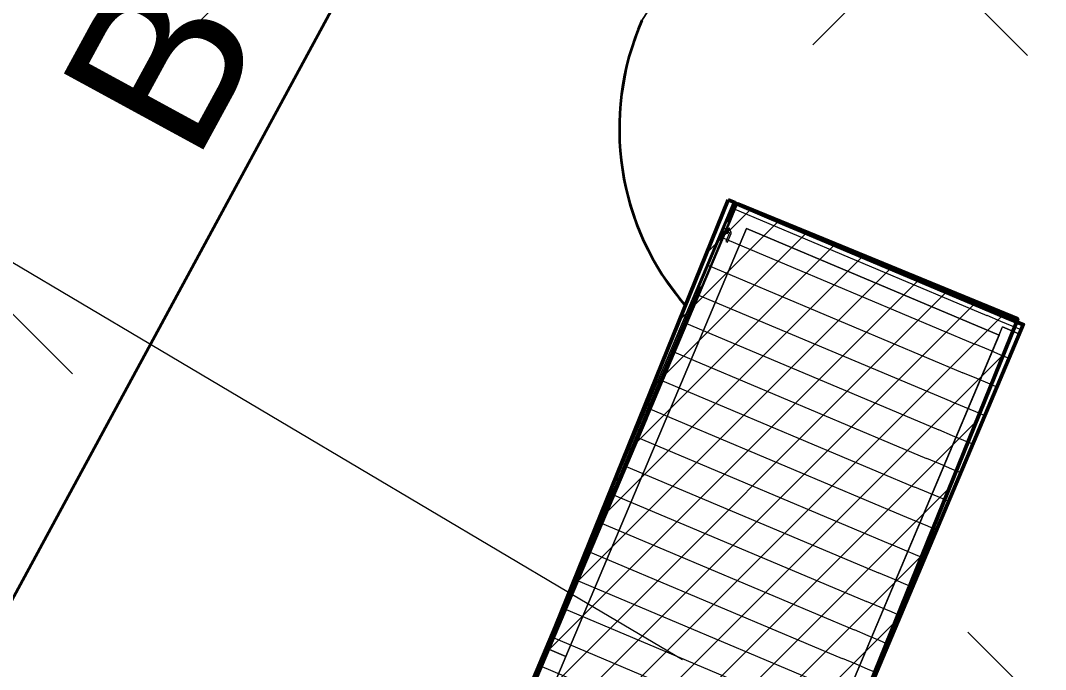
# Model space of a CAD drawing. Header units: metres. Extents: x -207 to 292, y -187 to 169.
# Drawn here: x -119.03 to -107.47, y -25.73 to -18.41 of the extents above; entities that cross this region are included whole.
import ezdxf

# ---------------------------------------------------------------- set-up
doc = ezdxf.new("R2010")
doc.units = ezdxf.units.M
for name, color, linetype, lineweight in [('A-DOOR', 7, 'Continuous', 9), ('A-FLOR', 7, 'Continuous', 9), ('A-ROOF', 7, 'Continuous', 9), ('A-ROOF-OTLN', 7, 'Continuous', 9), ('A-ROOF-PATT', 7, 'Continuous', 9), ('A-WALL', 7, 'Continuous', 9), ('A-WALL-PATT', 7, 'Continuous', 9), ('ACHURADO', 7, 'Continuous', 9), ('BORDE CAMINO', 7, 'Continuous', 35), ('C-BLDG-PADS', 7, 'Continuous', 9), ('C-TOPO', 7, 'Continuous', 9), ('edificios', 7, 'Continuous', 50), ('I-WALL', 7, 'Continuous', 9)]:
    doc.layers.add(name, color=color, linetype=linetype, lineweight=lineweight)
doc.layers.add('PR10-ARQ-PL-001-Emplazamiento-C-1_dwg', color=7, linetype='Continuous', lineweight=9, true_color=0x767676)
doc.layers.add('TEXTO', color=5, linetype='Continuous', lineweight=9, true_color=0x0000ff)
doc.styles.add('Arial', font='arial.ttf', dxfattribs={"height": 1.792988})
pattern_1 = [(90, (-655750.258, -5498481.082), (-3.592, 3.592), [0.9525, -6.232]), (45, (-655750.258, -5498481.082), (-3.5921024484, 3.5921024484), [0.9525, -4.127]), (135, (-655750.258, -5498481.082), (-3.5921024484, -3.5921024484), [0.9525, -4.127])]

# ---------------------------------------------------------------- blocks, each defined once
blk = doc.blocks.new('FP_69-PLANTA EMPLAZAMIENTO ACTUALIZADO')
at = {"layer": 'A-ROOF'}
blk.add_line((-111.037, -29.723), (-107.715, -21.849), dxfattribs=at)
at = {"layer": 'A-ROOF-PATT', "color": 254, "true_color": 0xcbe5d8}
for p, q in [((-107.97, -21.807), (-108.125, -21.741)), ((-107.842, -21.86), (-107.97, -21.807)), ((-107.759, -21.895), (-107.842, -21.86)), ((-108.106, -22.129), (-108.261, -22.064)), ((-107.978, -22.183), (-108.106, -22.129)), ((-107.895, -22.218), (-107.978, -22.183)), ((-108.242, -22.452), (-108.397, -22.386)), ((-108.115, -22.505), (-108.242, -22.452)), ((-108.031, -22.54), (-108.115, -22.505)), ((-108.378, -22.774), (-108.533, -22.709)), ((-108.251, -22.828), (-108.378, -22.774)), ((-108.167, -22.863), (-108.251, -22.828)), ((-108.514, -23.097), (-108.669, -23.031)), ((-108.387, -23.15), (-108.514, -23.097)), ((-108.303, -23.185), (-108.387, -23.15)), ((-108.65, -23.419), (-108.805, -23.354)), ((-108.523, -23.473), (-108.65, -23.419)), ((-108.439, -23.508), (-108.523, -23.473)), ((-108.786, -23.742), (-108.941, -23.676)), ((-108.659, -23.795), (-108.786, -23.742)), ((-108.576, -23.83), (-108.659, -23.795)), ((-108.922, -24.064), (-109.077, -23.999)), ((-108.795, -24.118), (-108.922, -24.064)), ((-108.712, -24.153), (-108.795, -24.118)), ((-109.058, -24.387), (-109.213, -24.321)), ((-108.931, -24.44), (-109.058, -24.387)), ((-108.848, -24.475), (-108.931, -24.44)), ((-109.194, -24.709), (-109.349, -24.643)), ((-109.067, -24.763), (-109.194, -24.709)), ((-108.984, -24.798), (-109.067, -24.763)), ((-109.33, -25.032), (-109.485, -24.966)), ((-109.203, -25.085), (-109.33, -25.032)), ((-109.12, -25.12), (-109.203, -25.085)), ((-109.466, -25.354), (-109.621, -25.288)), ((-109.339, -25.408), (-109.466, -25.354)), ((-109.256, -25.443), (-109.339, -25.408)), ((-109.602, -25.676), (-109.757, -25.611)), ((-109.475, -25.73), (-109.602, -25.676)), ((-109.392, -25.765), (-109.475, -25.73)), ((-109.738, -25.999), (-109.893, -25.933)), ((-109.611, -26.053), (-109.738, -25.999)), ((-109.528, -26.088), (-109.611, -26.053)), ((-109.874, -26.321), (-110.029, -26.256)), ((-109.747, -26.375), (-109.874, -26.321)), ((-109.664, -26.41), (-109.747, -26.375)), ((-110.01, -26.644), (-110.165, -26.578)), ((-109.883, -26.698), (-110.01, -26.644)), ((-109.8, -26.733), (-109.883, -26.698)), ((-110.146, -26.966), (-110.302, -26.901)), ((-110.019, -27.02), (-110.146, -26.966)), ((-109.936, -27.055), (-110.019, -27.02)), ((-110.282, -27.289), (-110.438, -27.223)), ((-110.155, -27.342), (-110.282, -27.289)), ((-110.072, -27.378), (-110.155, -27.342)), ((-110.418, -27.611), (-110.574, -27.546)), ((-110.291, -27.665), (-110.418, -27.611)), ((-110.208, -27.7), (-110.291, -27.665)), ((-110.554, -27.934), (-110.71, -27.868)), ((-110.427, -27.987), (-110.554, -27.934)), ((-110.344, -28.023), (-110.427, -27.987)), ((-110.69, -28.256), (-110.846, -28.191)), ((-110.563, -28.31), (-110.69, -28.256)), ((-110.48, -28.345), (-110.563, -28.31)), ((-110.826, -28.579), (-110.982, -28.513)), ((-110.699, -28.632), (-110.826, -28.579)), ((-110.616, -28.667), (-110.699, -28.632)), ((-110.962, -28.901), (-111.118, -28.836)), ((-110.835, -28.955), (-110.962, -28.901)), ((-110.752, -28.99), (-110.835, -28.955)), ((-111.098, -29.224), (-111.254, -29.158)), ((-110.971, -29.277), (-111.098, -29.224)), ((-110.888, -29.312), (-110.971, -29.277)), ((-111.234, -29.546), (-111.39, -29.481)), ((-111.107, -29.6), (-111.234, -29.546)), ((-111.024, -29.635), (-111.107, -29.6))]:
    blk.add_line(p, q, dxfattribs=at)
blk = doc.blocks.new('FP_70-PLANTA EMPLAZAMIENTO ACTUALIZADO')
at = {"layer": 'A-ROOF-OTLN'}
blk.add_line((-107.715, -21.849), (-107.708, -21.831), dxfattribs=at)
at = {"layer": 'A-ROOF-PATT', "color": 254, "true_color": 0xcbe5d8}
for p, q in [((-107.942, -21.742), (-108.098, -21.677)), ((-107.815, -21.796), (-107.942, -21.742)), ((-107.732, -21.831), (-107.815, -21.796))]:
    blk.add_line(p, q, dxfattribs=at)
blk = doc.blocks.new('FCA_N_Puertas - FCA_N_Puerta interna_ PB 2_10 x 0_80 - Green-2108103-PLANTA EMPLAZAMIENTO ACTUALIZADO')
at = {"layer": 'A-DOOR'}
for p, q in [((0.29, 0.031), (0.185, 0.031)), ((0.185, 0.031), (0.185, 0.011)), ((0.185, 0.031), (0.185, 0.011)), ((0.185, 0.011), (0.29, 0.011)), ((0.295, 0.006), (0.295, -0.024)), ((0.315, -0.024), (0.315, 0.006)), ((0.4, -0.005), (-0.4, -0.005)), ((0.29, -0.048), (0.185, -0.048)), ((0.185, -0.048), (0.185, -0.068)), ((0.185, -0.048), (0.185, -0.068)), ((0.185, -0.068), (0.29, -0.068)), ((0.277, -0.005), (0.277, -0.013)), ((0.277, -0.024), (0.277, -0.032)), ((0.338, -0.005), (0.277, -0.005)), ((0.338, -0.005), (0.277, -0.005)), ((0.277, -0.013), (0.338, -0.013)), ((0.277, -0.013), (0.338, -0.013)), ((0.338, -0.024), (0.277, -0.024)), ((0.338, -0.024), (0.277, -0.024)), ((0.277, -0.032), (0.338, -0.032)), ((0.277, -0.032), (0.338, -0.032)), ((0.295, -0.013), (0.295, -0.043)), ((0.315, -0.013), (0.295, -0.013)), ((0.315, -0.013), (0.295, -0.013)), ((0.295, -0.024), (0.315, -0.024)), ((0.295, -0.024), (0.315, -0.024)), ((0.315, -0.043), (0.315, -0.013)), ((0.338, -0.013), (0.338, -0.005)), ((0.338, -0.032), (0.338, -0.024))]:
    blk.add_line(p, q, dxfattribs=at)
at = {"layer": 'A-DOOR', "flags": 128}
for points in [[(0.315, 0.006), (0.315, 0.007), (0.315, 0.008), (0.315, 0.009), (0.315, 0.01), (0.315, 0.011), (0.314, 0.012), (0.314, 0.013), (0.314, 0.014), (0.313, 0.015), (0.313, 0.016), (0.313, 0.017), (0.312, 0.018), (0.312, 0.018), (0.311, 0.019), (0.311, 0.02), (0.31, 0.021), (0.309, 0.022), (0.309, 0.022), (0.308, 0.023), (0.307, 0.024), (0.307, 0.025), (0.306, 0.025), (0.305, 0.026), (0.304, 0.026), (0.304, 0.027), (0.303, 0.028), (0.302, 0.028), (0.301, 0.029), (0.3, 0.029), (0.299, 0.029), (0.298, 0.03), (0.297, 0.03), (0.296, 0.03), (0.295, 0.03), (0.294, 0.031), (0.293, 0.031), (0.292, 0.031), (0.291, 0.031), (0.29, 0.031), (0.29, 0.031)], [(0.29, 0.011), (0.29, 0.011), (0.29, 0.011), (0.291, 0.011), (0.291, 0.011), (0.291, 0.011), (0.291, 0.011), (0.291, 0.011), (0.292, 0.011), (0.292, 0.011), (0.292, 0.011), (0.292, 0.011), (0.292, 0.01), (0.292, 0.01), (0.293, 0.01), (0.293, 0.01), (0.293, 0.01), (0.293, 0.01), (0.293, 0.01), (0.293, 0.01), (0.294, 0.009), (0.294, 0.009), (0.294, 0.009), (0.294, 0.009), (0.294, 0.009), (0.294, 0.009), (0.294, 0.009), (0.294, 0.008), (0.295, 0.008), (0.295, 0.008), (0.295, 0.008), (0.295, 0.008), (0.295, 0.007), (0.295, 0.007), (0.295, 0.007), (0.295, 0.007), (0.295, 0.007), (0.295, 0.006), (0.295, 0.006), (0.295, 0.006), (0.295, 0.006)], [(0.29, -0.068), (0.291, -0.068), (0.292, -0.068), (0.293, -0.068), (0.294, -0.068), (0.295, -0.068), (0.296, -0.067), (0.297, -0.067), (0.298, -0.067), (0.299, -0.066), (0.3, -0.066), (0.301, -0.066), (0.302, -0.065), (0.302, -0.065), (0.303, -0.064), (0.304, -0.064), (0.305, -0.063), (0.306, -0.062), (0.306, -0.062), (0.307, -0.061), (0.308, -0.06), (0.309, -0.06), (0.309, -0.059), (0.31, -0.058), (0.31, -0.057), (0.311, -0.057), (0.312, -0.056), (0.312, -0.055), (0.313, -0.054), (0.313, -0.053), (0.313, -0.052), (0.314, -0.051), (0.314, -0.05), (0.314, -0.049), (0.314, -0.048), (0.315, -0.047), (0.315, -0.046), (0.315, -0.045), (0.315, -0.044), (0.315, -0.043), (0.315, -0.043)], [(0.295, -0.043), (0.295, -0.043), (0.295, -0.043), (0.295, -0.044), (0.295, -0.044), (0.295, -0.044), (0.295, -0.044), (0.295, -0.044), (0.295, -0.045), (0.295, -0.045), (0.295, -0.045), (0.295, -0.045), (0.294, -0.045), (0.294, -0.045), (0.294, -0.046), (0.294, -0.046), (0.294, -0.046), (0.294, -0.046), (0.294, -0.046), (0.294, -0.046), (0.293, -0.047), (0.293, -0.047), (0.293, -0.047), (0.293, -0.047), (0.293, -0.047), (0.293, -0.047), (0.293, -0.047), (0.292, -0.047), (0.292, -0.048), (0.292, -0.048), (0.292, -0.048), (0.292, -0.048), (0.291, -0.048), (0.291, -0.048), (0.291, -0.048), (0.291, -0.048), (0.291, -0.048), (0.29, -0.048), (0.29, -0.048), (0.29, -0.048), (0.29, -0.048)]]:
    blk.add_lwpolyline(points, dxfattribs=at)
blk = doc.blocks.new('YADRAN_LASQUEMAS_ARQ_MO_006_E02_rvt-1-PLANTA EMPLAZAMIENTO ACTUALIZADO')
at = {"layer": 'A-ROOF-PATT', "true_color": 0x008040}
h = blk.add_hatch(dxfattribs=at)
h.set_pattern_fill('FP_62', color=116, style=0, pattern_type=2)
h.set_pattern_definition([(270, (-112.643, -24.407), (0.35, 2e-17), [])])
h.paths.add_polyline_path([(-114.295, -28.348), (-110.974, -20.474), (-110.991, -20.466), (-114.313, -28.341)])
h = blk.add_hatch(dxfattribs=at)
h.set_pattern_fill('FP_63', color=116, style=0, pattern_type=2)
h.set_pattern_definition([(157.128, (-109.534, -21.071), (-0.136036, -0.32248), [])])
h.paths.add_polyline_path([(-108.103, -21.685), (-108.095, -21.667), (-110.966, -20.456), (-110.974, -20.474), (-108.675, -21.443)])
h = blk.add_hatch(dxfattribs=at)
h.set_pattern_fill('FP_51', color=116, style=0, pattern_type=2)
h.set_pattern_definition([(157.128, (-26.956, -59.781), (-0.1360358, -0.3224814), [])])
h.paths.add_polyline_path([(-111.424, -29.559), (-108.103, -21.685), (-110.974, -20.474), (-114.295, -28.348), (-112.745, -29.002)])
at = {"layer": 'A-WALL-PATT', "true_color": 0x787878}
h = blk.add_hatch(dxfattribs=at)
h.set_pattern_fill('FP_52', color=8, style=0, pattern_type=2)
h.set_pattern_definition([(247.128, (-110.952, -20.483), (0.92138, -0.38867), []), (337.128, (-110.952, -20.483), (0.31094, 0.7371), [])])
h.paths.add_polyline_path([(-113.072, -25.508), (-111.349, -21.423), (-111.367, -21.416), (-113.091, -25.5)])
h.paths.add_polyline_path([(-111.038, -20.686), (-110.952, -20.483), (-110.974, -20.482), (-111.057, -20.678)])
h = blk.add_hatch(dxfattribs=at)
h.set_pattern_fill('FP_53', color=8, style=0, pattern_type=2)
h.set_pattern_definition([(247.128, (-110.947, -20.496), (0.92138, -0.38867), []), (337.128, (-110.947, -20.496), (0.31094, 0.7371), [])])
h.paths.add_polyline_path([(-113.062, -25.51), (-111.34, -21.427), (-111.358, -21.419), (-113.081, -25.503)])
h.paths.add_polyline_path([(-111.029, -20.69), (-110.947, -20.496), (-110.965, -20.488), (-111.047, -20.682)])
h = blk.add_hatch(dxfattribs=at)
h.set_pattern_fill('FP_59', color=8, style=0, pattern_type=2)
h.set_pattern_definition([(157.128, (-107.728, -21.854), (-0.38867, -0.92138), []), (247.128, (-107.728, -21.854), (0.7371, -0.31094), [])])
h.paths.add_polyline_path([(-107.728, -21.854), (-107.713, -21.838), (-110.939, -20.478), (-110.947, -20.496), (-107.737, -21.85)])
h = blk.add_hatch(dxfattribs=at)
h.set_pattern_fill('FP_58', color=8, style=0, pattern_type=2)
h.set_pattern_definition([(67.128, (-109.82, -26.812), (-0.92138, 0.38867), []), (157.128, (-109.82, -26.812), (-0.31094, -0.7371), [])])
h.paths.add_polyline_path([(-109.801, -26.82), (-107.713, -21.848), (-107.728, -21.854), (-109.814, -26.814), (-109.81, -26.816)])
h = blk.add_hatch(dxfattribs=at)
h.set_pattern_fill('FP_60', color=8, style=0, pattern_type=2)
h.set_pattern_definition([(180, (-113.065, -25.466), (-1e-16, -1), []), (270, (-113.065, -25.466), (0.8, 5e-17), [])])
h.paths.add_polyline_path([(-113.072, -25.507), (-113.041, -25.433), (-113.059, -25.425), (-113.09, -25.499), (-113.072, -25.506)])
h = blk.add_hatch(dxfattribs=at)
h.set_pattern_fill('FP_54', color=8, style=0, pattern_type=2)
h.set_pattern_definition([(247.128, (-113.072, -25.507), (0.92138, -0.38867), []), (337.128, (-113.072, -25.507), (0.31094, 0.7371), [])])
h.paths.add_polyline_path([(-114.274, -28.357), (-113.072, -25.506), (-113.091, -25.5), (-114.292, -28.349)])
at = {"layer": 'A-FLOR'}
for p, q in [((-113.999, -28.245), (-110.84, -20.758)), ((-110.84, -20.758), (-113.999, -28.245)), ((-110.84, -20.758), (-107.99, -21.96)), ((-107.99, -21.96), (-110.84, -20.758)), ((-107.99, -21.96), (-111.148, -29.448)), ((-111.148, -29.448), (-107.99, -21.96))]:
    blk.add_line(p, q, dxfattribs=at)
at = {"layer": 'A-ROOF'}
for p, q in [((-110.974, -20.474), (-114.295, -28.348)), ((-110.974, -20.474), (-114.295, -28.348)), ((-108.106, -21.684), (-110.974, -20.474)), ((-110.974, -20.474), (-108.103, -21.685)), ((-108.106, -21.684), (-107.733, -21.841)), ((-107.715, -21.849), (-108.103, -21.685)), ((-107.733, -21.841), (-111.055, -29.715)), ((-111.037, -29.723), (-107.715, -21.849)), ((-107.715, -21.849), (-107.733, -21.841))]:
    blk.add_line(p, q, dxfattribs=at)
at = {"layer": 'A-ROOF-OTLN'}
for p, q in [((-110.991, -20.466), (-114.313, -28.341)), ((-114.313, -28.341), (-110.991, -20.466)), ((-110.991, -20.466), (-110.974, -20.474)), ((-110.974, -20.474), (-110.991, -20.466)), ((-110.966, -20.456), (-110.974, -20.474)), ((-110.974, -20.474), (-110.966, -20.456)), ((-108.095, -21.667), (-110.966, -20.456)), ((-110.966, -20.456), (-108.11, -21.661)), ((-114.295, -28.348), (-110.974, -20.474)), ((-114.295, -28.348), (-110.974, -20.474)), ((-110.974, -20.474), (-108.103, -21.685)), ((-110.974, -20.474), (-108.117, -21.679)), ((-107.807, -21.81), (-108.117, -21.679)), ((-107.8, -21.792), (-108.11, -21.661)), ((-107.715, -21.849), (-108.103, -21.685)), ((-108.095, -21.667), (-107.708, -21.831)), ((-107.807, -21.81), (-107.8, -21.792)), ((-107.715, -21.849), (-107.807, -21.81)), ((-107.8, -21.792), (-107.708, -21.831)), ((-107.708, -21.831), (-107.715, -21.849))]:
    blk.add_line(p, q, dxfattribs=at)
at = {"layer": 'A-WALL'}
for p, q in [((-111.057, -20.678), (-110.971, -20.475)), ((-111.057, -20.678), (-110.971, -20.475)), ((-111.047, -20.682), (-110.965, -20.488)), ((-111.047, -20.682), (-110.965, -20.488)), ((-110.952, -20.483), (-111.038, -20.686)), ((-111.038, -20.686), (-110.952, -20.483)), ((-110.947, -20.496), (-111.029, -20.69)), ((-111.029, -20.69), (-110.947, -20.496)), ((-111.025, -20.68), (-110.947, -20.496)), ((-110.947, -20.496), (-111.025, -20.68)), ((-110.952, -20.483), (-110.971, -20.475)), ((-110.971, -20.475), (-110.952, -20.483)), ((-110.947, -20.496), (-110.965, -20.488)), ((-110.965, -20.488), (-110.947, -20.496)), ((-110.947, -20.496), (-110.939, -20.478)), ((-110.939, -20.478), (-110.947, -20.496)), ((-107.912, -21.776), (-110.947, -20.496)), ((-110.947, -20.496), (-107.912, -21.776)), ((-107.728, -21.854), (-110.947, -20.496)), ((-110.947, -20.496), (-107.728, -21.854)), ((-110.939, -20.478), (-107.702, -21.843)), ((-110.939, -20.478), (-107.702, -21.843)), ((-111.025, -20.68), (-114.261, -28.352)), ((-113.062, -25.51), (-111.025, -20.68)), ((-111.038, -20.686), (-111.057, -20.678)), ((-111.057, -20.678), (-111.038, -20.686)), ((-111.029, -20.69), (-111.047, -20.682)), ((-111.047, -20.682), (-111.029, -20.69)), ((-113.999, -28.245), (-110.84, -20.758)), ((-110.84, -20.758), (-112.878, -25.588)), ((-110.84, -20.758), (-107.99, -21.96)), ((-107.99, -21.96), (-110.84, -20.758)), ((-113.091, -25.5), (-111.367, -21.416)), ((-113.091, -25.5), (-111.367, -21.416)), ((-113.081, -25.503), (-111.358, -21.419)), ((-113.081, -25.503), (-111.358, -21.419)), ((-111.349, -21.423), (-113.072, -25.508)), ((-113.072, -25.508), (-111.349, -21.423)), ((-111.34, -21.427), (-113.062, -25.51)), ((-113.062, -25.51), (-111.34, -21.427)), ((-111.367, -21.416), (-111.349, -21.423)), ((-111.349, -21.423), (-111.367, -21.416)), ((-111.358, -21.419), (-111.34, -21.427)), ((-111.34, -21.427), (-111.358, -21.419)), ((-110.964, -29.525), (-107.728, -21.854)), ((-109.82, -26.812), (-107.728, -21.854)), ((-107.728, -21.854), (-109.82, -26.812)), ((-107.702, -21.843), (-109.801, -26.82)), ((-107.702, -21.843), (-109.801, -26.82)), ((-107.912, -21.776), (-107.728, -21.854)), ((-107.728, -21.854), (-107.912, -21.776)), ((-107.728, -21.854), (-107.767, -21.946)), ((-107.728, -21.854), (-107.702, -21.843)), ((-107.702, -21.843), (-107.728, -21.854)), ((-107.728, -21.854), (-107.702, -21.843)), ((-107.702, -21.843), (-107.728, -21.854)), ((-107.99, -21.96), (-111.148, -29.448)), ((-110.004, -26.734), (-107.951, -21.868)), ((-107.767, -21.946), (-109.82, -26.812)), ((-107.99, -21.96), (-107.951, -21.868)), ((-107.951, -21.868), (-107.767, -21.946)), ((-107.767, -21.946), (-107.951, -21.868)), ((-113.059, -25.425), (-113.09, -25.499)), ((-113.09, -25.499), (-113.059, -25.425)), ((-113.072, -25.507), (-113.04, -25.433)), ((-113.04, -25.433), (-113.072, -25.507)), ((-113.04, -25.433), (-113.059, -25.425)), ((-113.059, -25.425), (-113.04, -25.433)), ((-114.292, -28.349), (-113.09, -25.499)), ((-114.292, -28.349), (-113.09, -25.499)), ((-113.072, -25.507), (-114.274, -28.357)), ((-114.274, -28.357), (-113.072, -25.507)), ((-114.261, -28.352), (-113.062, -25.51)), ((-113.072, -25.508), (-113.091, -25.5)), ((-113.091, -25.5), (-113.072, -25.508)), ((-113.072, -25.507), (-113.09, -25.499)), ((-113.09, -25.499), (-113.072, -25.507)), ((-113.09, -25.499), (-113.072, -25.507)), ((-113.072, -25.507), (-113.09, -25.499)), ((-113.062, -25.51), (-113.081, -25.503)), ((-113.081, -25.503), (-113.062, -25.51)), ((-113.062, -25.51), (-112.878, -25.588)), ((-112.878, -25.588), (-113.062, -25.51)), ((-112.878, -25.588), (-113.999, -28.245))]:
    blk.add_line(p, q, dxfattribs=at)
at = {"layer": 'I-WALL'}
for p, q in [((-114.27, -28.348), (-110.956, -20.492)), ((-110.947, -20.496), (-114.261, -28.352)), ((-110.956, -20.492), (-111.038, -20.686)), ((-111.029, -20.69), (-110.947, -20.496)), ((-110.956, -20.492), (-110.952, -20.483)), ((-110.952, -20.483), (-110.956, -20.492)), ((-110.952, -20.483), (-108.106, -21.684)), ((-110.943, -20.487), (-110.952, -20.483)), ((-110.943, -20.487), (-110.947, -20.496)), ((-110.943, -20.487), (-110.947, -20.496)), ((-108.109, -21.693), (-110.947, -20.496)), ((-110.947, -20.496), (-107.728, -21.854)), ((-107.724, -21.845), (-110.943, -20.487)), ((-111.038, -20.686), (-111.349, -21.423)), ((-111.34, -21.427), (-111.029, -20.69)), ((-111.029, -20.69), (-111.038, -20.686)), ((-111.029, -20.69), (-111.038, -20.686)), ((-113.062, -25.51), (-111.34, -21.427)), ((-111.349, -21.423), (-113.04, -25.433)), ((-111.349, -21.423), (-111.34, -21.427)), ((-111.34, -21.427), (-111.349, -21.423)), ((-108.109, -21.693), (-107.737, -21.85)), ((-107.733, -21.841), (-108.106, -21.684)), ((-111.042, -29.71), (-107.728, -21.854)), ((-107.715, -21.849), (-111.033, -29.713)), ((-107.728, -21.854), (-107.806, -22.038)), ((-107.797, -22.042), (-107.717, -21.853)), ((-107.737, -21.85), (-107.733, -21.841)), ((-107.733, -21.841), (-107.737, -21.85)), ((-107.728, -21.854), (-107.737, -21.85)), ((-107.733, -21.841), (-107.724, -21.845)), ((-107.728, -21.854), (-107.724, -21.845)), ((-107.726, -21.849), (-107.728, -21.854)), ((-107.724, -21.845), (-107.726, -21.849)), ((-107.726, -21.849), (-107.721, -21.851)), ((-107.726, -21.849), (-107.717, -21.853)), ((-107.715, -21.849), (-107.724, -21.845)), ((-107.715, -21.849), (-107.724, -21.845)), ((-107.721, -21.851), (-107.717, -21.853)), ((-107.717, -21.853), (-107.715, -21.849)), ((-107.806, -22.038), (-109.82, -26.812)), ((-109.81, -26.816), (-107.797, -22.042)), ((-107.797, -22.042), (-107.806, -22.038)), ((-107.806, -22.038), (-107.797, -22.042)), ((-113.04, -25.433), (-113.072, -25.507)), ((-113.072, -25.507), (-114.27, -28.348)), ((-114.261, -28.352), (-113.062, -25.51)), ((-113.062, -25.51), (-113.072, -25.507)), ((-113.062, -25.51), (-113.072, -25.507))]:
    blk.add_line(p, q, dxfattribs=at)
at = {"layer": 'A-DOOR', "lineweight": 9, "rotation": 67.12777389479321}
blk.add_blockref('FCA_N_Puertas - FCA_N_Puerta interna_ PB 2_10 x 0_80 - Green-2108103-PLANTA EMPLAZAMIENTO ACTUALIZADO', (-111.189, -21.057), dxfattribs=at)
at = {"layer": 'A-ROOF'}
blk.add_blockref('FP_69-PLANTA EMPLAZAMIENTO ACTUALIZADO', (0, 0), dxfattribs=at)
at = {"layer": 'A-ROOF-OTLN'}
blk.add_blockref('FP_70-PLANTA EMPLAZAMIENTO ACTUALIZADO', (0, 0), dxfattribs=at)
blk = doc.blocks.new('PR10-ARQ-PL-001-Emplazamiento-C-1_dwg-674643-PLANTA EMPLAZAMIENTO ACTUALIZADO')
at = {"lineweight": 9, "true_color": 0x0000ff}
h = blk.add_hatch(dxfattribs=at)
h.set_pattern_fill('FP_4', color=5, style=0, pattern_type=2)
h.set_pattern_definition([(45, (0, 0), (-0.2245064, 0.2245064), [])])
h.paths.add_polyline_path([(-110.981, -29.684), (-107.779, -21.779), (-111.045, -20.434), (-114.247, -28.34), (-110.996, -29.678)])
at = {"layer": 'ACHURADO'}
h = blk.add_hatch(dxfattribs=at)
h.set_pattern_fill('FP_1', color=256, style=0, pattern_type=2)
h.set_pattern_definition(pattern_1)
h.paths.add_polyline_path([(-161.771, -49.779), (-127.862, -43.679), (-120.948, -28.309), (-111.803, -11.418), (-104.331, 0.453), (-97.266, 16.755), (-92.284, 29.861), (-84.153, 48.383), (-83.895, 48.922), (-83.576, 49.56), (-83.246, 50.193), (-82.906, 50.82), (-82.555, 51.442), (-82.193, 52.057), (-81.821, 52.666), (-81.047, 53.865), (-80.645, 54.455), (-80.233, 55.037), (-79.811, 55.613), (-79.38, 56.182), (-75.091, 62.133), (-74.617, 62.76), (-74.134, 63.38), (-73.641, 63.992), (-73.138, 64.596), (-72.625, 65.192), (-72.103, 65.779), (-71.572, 66.359), (-70.664, 67.305), (-70.482, 67.491), (-69.923, 68.045), (-69.356, 68.589), (-68.78, 69.124), (-68.196, 69.65), (-67.003, 70.673), (-66.394, 71.17), (-65.778, 71.658), (-65.153, 72.136), (-64.522, 72.603), (-63.882, 73.061), (-63.236, 73.508), (-62.583, 73.945), (-61.922, 74.371), (-61.255, 74.787), (-60.582, 75.192), (-59.902, 75.586), (-59.306, 75.883), (-58.704, 76.167), (-58.097, 76.441), (-57.486, 76.702), (-56.869, 76.952), (-56.247, 77.19), (-55.621, 77.416), (-54.991, 77.63), (-54.357, 77.832), (-53.077, 78.199), (-52.433, 78.364), (-51.785, 78.517), (-51.134, 78.658), (-50.481, 78.785), (-49.826, 78.901), (-49.168, 79.003), (-48.509, 79.093), (-47.848, 79.171), (-47.185, 79.236), (-45.858, 79.327), (-45.193, 79.354), (-44.527, 79.367), (-43.862, 79.368), (-43.196, 79.357), (-42.531, 79.332), (-41.867, 79.295), (-41.203, 79.245), (-40.54, 79.183), (-39.879, 79.108), (-39.219, 79.02), (-38.562, 78.919), (-37.906, 78.806), (-37.252, 78.68), (-36.601, 78.542), (-35.953, 78.392), (-35.308, 78.229), (-34.666, 78.053), (47.551, 57.663), (47.81, 57.578), (48.073, 57.505), (48.338, 57.445), (48.607, 57.396), (48.877, 57.361), (49.148, 57.338), (49.421, 57.327), (49.693, 57.329), (49.966, 57.344), (50.237, 57.372), (50.506, 57.412), (50.774, 57.464), (51.038, 57.529), (51.3, 57.606), (51.811, 57.797), (52.059, 57.909), (52.301, 58.033), (52.538, 58.169), (52.768, 58.315), (52.991, 58.471), (53.207, 58.638), (53.414, 58.815), (53.614, 59.001), (53.804, 59.196), (53.985, 59.4), (54.156, 59.612), (54.318, 59.831), (54.469, 60.058), (54.609, 60.292), (54.738, 60.532), (54.856, 60.778), (54.962, 61.028), (55.057, 61.284), (55.14, 61.544), (55.21, 61.807), (55.269, 62.073), (55.314, 62.342), (55.348, 62.613), (55.368, 62.884), (55.486, 68.004), (-83.704, 141.488), (-151.221, -23.933)])
h.paths.add_polyline_path([(-98.109, 19.735), (-100.027, 20.525), (-97.678, 26.227), (-95.761, 25.431), (-97.988, 20.027)])
h.paths.add_polyline_path([(-94.264, 28.288), (-97.543, 29.64), (-95.193, 35.341), (-91.917, 33.984), (-94.257, 28.306)])
h.paths.add_polyline_path([(-88.37, 41.33), (-91.648, 42.682), (-89.298, 48.383), (-86.02, 47.032), (-88.359, 41.356)])
h.paths.add_polyline_path([(-107.511, 62.681), (-109.81, 61.362), (-111.554, 61.194), (-112.168, 61.108), (-111.143, 62.121), (-109.024, 62.933)])
h.paths.add_polyline_path([(-107.511, 62.681), (-104.877, 62.965), (-103.986, 62.697), (-104.876, 62.403)])
h.paths.add_polyline_path([(-106.042, 59.476), (-106.66, 60.171), (-107.511, 62.681), (-106.15, 60.408)])
h.paths.add_polyline_path([(-97.117, 62.944), (-99.416, 61.625), (-101.16, 61.457), (-101.774, 61.371), (-100.749, 62.384), (-98.63, 63.196)])
h.paths.add_polyline_path([(-95.648, 59.739), (-96.266, 60.434), (-97.117, 62.944), (-95.756, 60.671)])
h.paths.add_polyline_path([(-94.482, 62.666), (-97.117, 62.944), (-94.483, 63.228), (-93.592, 62.96)])
h.paths.add_polyline_path([(-104.12, 64.725), (-104.103, 64.74), (-104.082, 64.735)])
h.paths.add_polyline_path([(-103.959, 75.174), (-101.325, 75.458), (-100.433, 75.19), (-101.324, 74.896)])
h.paths.add_polyline_path([(-108.615, 73.601), (-107.591, 74.613), (-105.472, 75.426), (-103.959, 75.174), (-106.258, 73.855), (-108.002, 73.687)])
h.paths.add_polyline_path([(-100.567, 77.218), (-100.55, 77.233), (-100.53, 77.228)])
h = blk.add_hatch(dxfattribs=at)
h.set_pattern_fill('FP_1', color=256, style=0, pattern_type=2)
h.set_pattern_definition(pattern_1)
h.paths.add_polyline_path([(-109.746, -33.419), (-81.977, 36.498), (-79.743, 37.301), (-79.538, 37.853), (-79.692, 37.91), (-79.529, 38.351), (-79.159, 38.214), (-79.322, 37.773), (-79.548, 37.372), (-78.372, 37.795), (-31.438, 19.05), (-31.367, 19.242), (-31.521, 19.299), (-31.357, 19.74), (-30.987, 19.603), (-31.15, 19.162), (-31.254, 18.977), (-28.462, 17.861), (-26.474, 22.839), (-35.025, 26.239), (-35.008, 26.281), (-81.174, 44.741), (-81.294, 45.005), (-81.38, 44.833), (-81.457, 44.658), (-81.526, 44.479), (-81.586, 44.297), (-88.33, 27.525), (-99.365, 2.058), (-108.453, -12.959), (-112.02, -18.411), (-112.091, -18.588), (-112.151, -18.77), (-112.199, -18.954), (-112.235, -19.141), (-112.26, -19.331), (-112.272, -19.521), (-112.273, -19.712), (-112.262, -19.902), (-112.239, -20.091), (-112.205, -20.279), (-112.155, -20.474), (-112.101, -20.646), (-112.032, -20.824), (-111.952, -20.997), (-111.861, -21.165), (-111.694, -21.419), (-111.65, -21.482), (-111.529, -21.63), (-111.045, -20.434), (-107.779, -21.779), (-110.981, -29.684), (-113.573, -28.617), (-113.789, -29.154), (-111.88, -31.167)])
h.paths.add_polyline_path([(-100.595, -9.645), (-100.724, -9.624), (-100.849, -9.57), (-100.953, -9.491), (-100.993, -9.445), (-101.023, -9.397), (-101.044, -9.347), (-101.052, -9.298), (-101.05, -9.251), (-100.952, -9.293), (-100.922, -9.223), (-101.02, -9.181), (-100.988, -9.148), (-100.947, -9.121), (-100.899, -9.102), (-100.844, -9.09), (-100.721, -9.093), (-100.595, -9.128), (-100.479, -9.192), (-100.389, -9.278), (-100.356, -9.325), (-100.334, -9.374), (-100.323, -9.422), (-100.322, -9.469), (-100.333, -9.512), (-100.354, -9.551), (-100.386, -9.585), (-100.428, -9.612), (-100.478, -9.632), (-100.534, -9.643)])
h.paths.add_polyline_path([(-101.91, -9.059), (-102.342, -8.873), (-102.186, -8.51), (-101.754, -8.696), (-101.815, -8.838), (-101.918, -8.794), (-101.928, -8.73), (-101.968, -8.68), (-102.028, -8.656), (-102.092, -8.664), (-102.12, -8.681), (-102.16, -8.731), (-102.169, -8.762), (-102.162, -8.827), (-102.124, -8.879), (-102.097, -8.896), (-102.033, -8.907), (-101.972, -8.886), (-101.948, -8.864), (-101.845, -8.908), (-101.862, -8.946)])
at = {"layer": 'BORDE CAMINO', "flags": 128}
blk.add_lwpolyline([(-84.203, 48.278), (-92.284, 29.861), (-97.266, 16.755), (-104.331, 0.453), (-111.803, -11.418), (-120.948, -28.309), (-127.862, -43.679), (-126.632, -48.335)], dxfattribs=at)
at = {"layer": 'BORDE CAMINO'}
blk.add_arc((-109.219, -19.631), 3.055, 156.4732, 220.8712, dxfattribs=at)
at = {"layer": 'C-BLDG-PADS'}
for p, q in [((-111.029, -20.69), (-110.947, -20.496)), ((-110.947, -20.496), (-108.037, -21.724)), ((-111.34, -21.427), (-111.029, -20.69)), ((-113.062, -25.51), (-111.34, -21.427)), ((-108.036, -21.724), (-107.97, -21.752)), ((-107.97, -21.752), (-107.908, -21.778)), ((-107.908, -21.778), (-107.854, -21.801)), ((-107.853, -21.801), (-107.807, -21.821)), ((-107.807, -21.821), (-107.769, -21.837)), ((-107.769, -21.837), (-107.741, -21.848))]:
    blk.add_line(p, q, dxfattribs=at)
at = {"layer": 'C-BLDG-PADS', "flags": 128}
for points in [[(-107.741, -21.848), (-107.728, -21.854), (-109.82, -26.812)], [(-111.421, -29.55), (-114.261, -28.352), (-113.062, -25.51)]]:
    blk.add_lwpolyline(points, dxfattribs=at)
at = {"layer": 'C-TOPO'}
for p, q in [((-111.029, -20.69), (-110.947, -20.496)), ((-111.029, -20.69), (-110.947, -20.496)), ((-110.947, -20.496), (-111.029, -20.69)), ((-110.947, -20.496), (-111.029, -20.69)), ((-108.037, -21.724), (-110.947, -20.496)), ((-111.029, -20.69), (-111.34, -21.427)), ((-108.037, -21.724), (-110.16, -20.828)), ((-111.34, -21.427), (-113.062, -25.51)), ((-111.959, -22.894), (-111.34, -21.427)), ((-111.959, -22.894), (-111.34, -21.427)), ((-111.34, -21.427), (-111.959, -22.894)), ((-108.036, -21.724), (-107.97, -21.752)), ((-108.036, -21.724), (-107.97, -21.752)), ((-107.97, -21.752), (-108.036, -21.724)), ((-107.97, -21.752), (-108.036, -21.724)), ((-109.82, -26.812), (-107.728, -21.854)), ((-107.728, -21.854), (-108.503, -23.692)), ((-107.97, -21.752), (-107.908, -21.778)), ((-107.97, -21.752), (-107.908, -21.778)), ((-107.908, -21.778), (-107.97, -21.752)), ((-107.908, -21.778), (-107.97, -21.752)), ((-107.908, -21.778), (-107.854, -21.801)), ((-107.908, -21.778), (-107.854, -21.801)), ((-107.854, -21.801), (-107.908, -21.778)), ((-107.854, -21.801), (-107.908, -21.778)), ((-107.853, -21.801), (-107.807, -21.821)), ((-107.853, -21.801), (-107.807, -21.821)), ((-107.807, -21.821), (-107.853, -21.801)), ((-107.807, -21.821), (-107.853, -21.801)), ((-107.807, -21.821), (-107.769, -21.837)), ((-107.807, -21.821), (-107.769, -21.837)), ((-107.769, -21.837), (-107.807, -21.821)), ((-107.769, -21.837), (-107.807, -21.821)), ((-107.769, -21.837), (-107.741, -21.848)), ((-107.769, -21.837), (-107.741, -21.848)), ((-107.741, -21.848), (-107.769, -21.837)), ((-107.741, -21.848), (-107.769, -21.837)), ((-107.741, -21.848), (-107.728, -21.854)), ((-107.741, -21.848), (-107.728, -21.854)), ((-107.728, -21.854), (-107.741, -21.848)), ((-107.728, -21.854), (-107.741, -21.848)), ((-111.965, -22.909), (-111.961, -22.9)), ((-111.961, -22.9), (-111.965, -22.909)), ((-111.965, -22.909), (-111.961, -22.9)), ((-108.503, -23.692), (-108.723, -24.213)), ((-108.723, -24.213), (-108.793, -24.378)), ((-108.793, -24.378), (-108.832, -24.47)), ((-108.832, -24.47), (-108.793, -24.378)), ((-108.793, -24.378), (-108.832, -24.47)), ((-108.832, -24.47), (-109.82, -26.812)), ((-108.832, -24.47), (-109.82, -26.812)), ((-109.82, -26.812), (-108.832, -24.47))]:
    blk.add_line(p, q, dxfattribs=at)
at = {"layer": 'C-TOPO', "flags": 128}
for points in [[(-124.152, -35.43), (-121.752, -30.095), (-121.485, -29.502), (-121.098, -28.641), (-120.948, -28.309), (-120.584, -27.637), (-120.328, -27.163), (-119.836, -26.255), (-119.436, -25.515), (-119.1, -24.894), (-118.446, -23.688), (-115.216, -17.722), (-114.001, -15.478), (-111.803, -11.418), (-111.09, -10.285), (-110.266, -8.976), (-109.898, -8.392), (-108.858, -6.739), (-108.576, -6.291), (-104.331, 0.453)], [(-104.331, 0.453), (-108.576, -6.291), (-108.858, -6.739), (-109.898, -8.392), (-110.266, -8.976), (-111.09, -10.285), (-111.803, -11.418), (-114.001, -15.478), (-115.216, -17.722), (-118.446, -23.688), (-119.1, -24.894), (-119.436, -25.515), (-119.836, -26.255), (-120.328, -27.163), (-120.584, -27.637), (-120.948, -28.309), (-121.098, -28.641), (-121.485, -29.502), (-121.752, -30.095), (-124.152, -35.43)], [(-112.671, -24.448), (-112.581, -24.228), (-112.061, -22.943), (-112.052, -22.92), (-111.529, -21.63), (-111.814, -21.242), (-111.819, -21.235), (-112.042, -20.799), (-112.193, -20.332), (-112.267, -19.848), (-112.263, -19.474), (-112.262, -19.358), (-112.179, -18.875), (-112.02, -18.411), (-111.045, -16.921), (-109.541, -14.622), (-108.54, -13.092), (-108.453, -12.959), (-108.37, -12.821), (-107.115, -10.747)], [(-107.115, -10.747), (-108.37, -12.821), (-108.453, -12.959), (-108.54, -13.092), (-109.541, -14.622), (-111.045, -16.921), (-112.02, -18.411), (-112.179, -18.875), (-112.262, -19.358), (-112.263, -19.474), (-112.267, -19.848), (-112.193, -20.332), (-112.042, -20.799), (-111.819, -21.235), (-111.814, -21.242), (-111.529, -21.63), (-112.052, -22.92), (-112.061, -22.943), (-112.581, -24.228), (-112.671, -24.448)], [(-110.947, -20.496), (-110.409, -20.723), (-110.32, -20.761), (-110.16, -20.828), (-108.037, -21.724)], [(-110.947, -20.496), (-110.409, -20.723), (-110.32, -20.761), (-110.16, -20.828), (-108.037, -21.724)], [(-110.16, -20.828), (-110.32, -20.761), (-110.409, -20.723), (-110.947, -20.496)], [(-111.34, -21.427), (-111.16, -21), (-111.029, -20.69)], [(-111.029, -20.69), (-111.16, -21), (-111.34, -21.427)], [(-111.34, -21.427), (-111.16, -21), (-111.029, -20.69)], [(-107.728, -21.854), (-108.503, -23.692), (-108.723, -24.213), (-108.793, -24.378)], [(-108.793, -24.378), (-108.723, -24.213), (-108.503, -23.692), (-107.728, -21.854)], [(-113.062, -25.51), (-112.513, -24.208), (-111.965, -22.909)], [(-111.965, -22.909), (-112.513, -24.208), (-113.062, -25.51)], [(-113.062, -25.51), (-112.513, -24.208), (-111.965, -22.909)], [(-112.671, -24.448), (-113.238, -25.85), (-113.242, -25.857), (-113.247, -25.871)], [(-113.247, -25.871), (-113.242, -25.857), (-113.238, -25.85), (-112.671, -24.448)], [(-113.062, -25.51), (-114.261, -28.352), (-111.421, -29.55)], [(-113.769, -27.16), (-114.03, -27.805), (-113.205, -25.849), (-113.203, -25.843), (-113.062, -25.51)]]:
    blk.add_lwpolyline(points, dxfattribs=at)
blk.add_lwpolyline([(-113.062, -25.51), (-113.203, -25.843), (-113.205, -25.849), (-114.03, -27.805), (-113.205, -25.849), (-113.203, -25.843)], close=True, dxfattribs=at)
at = {"layer": 'edificios'}
for p, q in [((-112.671, -24.448), (-111.045, -20.434)), ((-111.045, -20.434), (-110.97, -20.465)), ((-110.97, -20.465), (-110.939, -20.478)), ((-110.939, -20.478), (-110.929, -20.482)), ((-110.929, -20.482), (-109.976, -20.874)), ((-107.797, -21.825), (-109.76, -26.671)), ((-107.794, -21.815), (-107.797, -21.825)), ((-113.247, -25.871), (-112.671, -24.448))]:
    blk.add_line(p, q, dxfattribs=at)
at = {"layer": 'edificios', "flags": 128}
blk.add_lwpolyline([(-109.976, -20.874), (-107.779, -21.779), (-107.786, -21.798)], dxfattribs=at)
at = {"layer": 'TEXTO'}
for p, q in [((-112.83, -24.874), (-112.846, -24.864)), ((-111.562, -25.626), (-112.801, -24.891))]:
    blk.add_line(p, q, dxfattribs=at)
at = {"layer": 'TEXTO', "flags": 128}
blk.add_lwpolyline([(-112.846, -24.864), (-124.641, -17.865), (-137.236, -17.865)], dxfattribs=at)
at = {"layer": 'TEXTO', "insert": (-118.639, -19.189), "char_height": 1.79299, "width": 20.93604, "attachment_point": 1, "rotation": 61.4284, "line_spacing_factor": 0.941778, "style": 'Arial'}
blk.add_mtext('BORDE CAMINO', dxfattribs=at)

msp = doc.modelspace()

# ---------------------------------------------------------------- linework, layer by layer
at = {"layer": 'C-BLDG-PADS'}
for p, q in [((-114.261, -28.352), (-110.947, -20.496)), ((-110.947, -20.496), (-107.728, -21.854)), ((-107.728, -21.854), (-111.042, -29.71))]:
    msp.add_line(p, q, dxfattribs=at)
at = {"layer": 'C-TOPO'}
for p, q in [((-118.446, -23.688), (-115.216, -17.722)), ((-115.216, -17.722), (-118.446, -23.688)), ((-112.02, -18.411), (-112.179, -18.875)), ((-112.179, -18.875), (-112.02, -18.411)), ((-112.179, -18.875), (-112.262, -19.358)), ((-112.262, -19.358), (-112.179, -18.875)), ((-112.262, -19.358), (-112.263, -19.474)), ((-112.263, -19.474), (-112.262, -19.358)), ((-112.263, -19.474), (-112.267, -19.848)), ((-112.267, -19.848), (-112.263, -19.474)), ((-112.267, -19.848), (-112.193, -20.332)), ((-112.193, -20.332), (-112.267, -19.848)), ((-112.193, -20.332), (-112.042, -20.799)), ((-112.042, -20.799), (-112.193, -20.332)), ((-110.947, -20.496), (-114.261, -28.352)), ((-111.16, -21), (-110.947, -20.496)), ((-111.16, -21), (-110.947, -20.496)), ((-111.16, -21), (-110.947, -20.496)), ((-110.947, -20.496), (-110.409, -20.723)), ((-110.947, -20.496), (-110.409, -20.723)), ((-110.947, -20.496), (-110.409, -20.723)), ((-110.947, -20.496), (-107.728, -21.854)), ((-112.042, -20.799), (-111.819, -21.235)), ((-111.819, -21.235), (-112.042, -20.799)), ((-110.409, -20.723), (-110.32, -20.761)), ((-110.409, -20.723), (-110.32, -20.761)), ((-110.409, -20.723), (-110.32, -20.761)), ((-110.32, -20.761), (-110.16, -20.828)), ((-110.32, -20.761), (-110.16, -20.828)), ((-110.32, -20.761), (-110.16, -20.828)), ((-110.16, -20.828), (-107.728, -21.854)), ((-110.16, -20.828), (-107.728, -21.854)), ((-110.16, -20.828), (-107.728, -21.854)), ((-111.959, -22.894), (-111.16, -21)), ((-111.959, -22.894), (-111.16, -21)), ((-111.959, -22.894), (-111.16, -21)), ((-111.819, -21.235), (-111.814, -21.242)), ((-111.814, -21.242), (-111.819, -21.235)), ((-111.814, -21.242), (-111.529, -21.63)), ((-111.529, -21.63), (-111.814, -21.242)), ((-111.529, -21.63), (-112.052, -22.92)), ((-112.052, -22.92), (-111.529, -21.63)), ((-111.042, -29.71), (-107.728, -21.854)), ((-107.728, -21.854), (-108.503, -23.692)), ((-107.728, -21.854), (-108.503, -23.692)), ((-107.728, -21.854), (-108.503, -23.692)), ((-111.965, -22.909), (-111.959, -22.894)), ((-111.965, -22.909), (-111.959, -22.894)), ((-111.965, -22.909), (-111.959, -22.894)), ((-112.061, -22.943), (-112.581, -24.228)), ((-112.581, -24.228), (-112.061, -22.943)), ((-112.513, -24.208), (-111.965, -22.909)), ((-112.513, -24.208), (-111.965, -22.909)), ((-112.513, -24.208), (-111.965, -22.909)), ((-112.052, -22.92), (-112.061, -22.943)), ((-112.061, -22.943), (-112.052, -22.92)), ((-119.1, -24.894), (-118.446, -23.688)), ((-118.446, -23.688), (-119.1, -24.894)), ((-108.503, -23.692), (-108.723, -24.213)), ((-108.503, -23.692), (-108.723, -24.213)), ((-108.503, -23.692), (-108.723, -24.213)), ((-112.581, -24.228), (-113.238, -25.85)), ((-113.238, -25.85), (-112.581, -24.228)), ((-113.203, -25.843), (-112.513, -24.208)), ((-113.203, -25.843), (-112.513, -24.208)), ((-113.203, -25.843), (-112.513, -24.208)), ((-108.723, -24.213), (-108.832, -24.47)), ((-108.723, -24.213), (-108.832, -24.47)), ((-108.723, -24.213), (-108.832, -24.47)), ((-108.832, -24.47), (-109.916, -27.04)), ((-108.832, -24.47), (-109.916, -27.04)), ((-108.832, -24.47), (-109.916, -27.04))]:
    msp.add_line(p, q, dxfattribs=at)

# ---------------------------------------------------------------- block references
at = {"lineweight": 5}
msp.add_blockref('YADRAN_LASQUEMAS_ARQ_MO_006_E02_rvt-1-PLANTA EMPLAZAMIENTO ACTUALIZADO', (0, 0), dxfattribs=at)
at = {"layer": 'PR10-ARQ-PL-001-Emplazamiento-C-1_dwg', "color": 7}
msp.add_blockref('PR10-ARQ-PL-001-Emplazamiento-C-1_dwg-674643-PLANTA EMPLAZAMIENTO ACTUALIZADO', (0, 0), dxfattribs=at)

doc.saveas('drawing.dxf')
